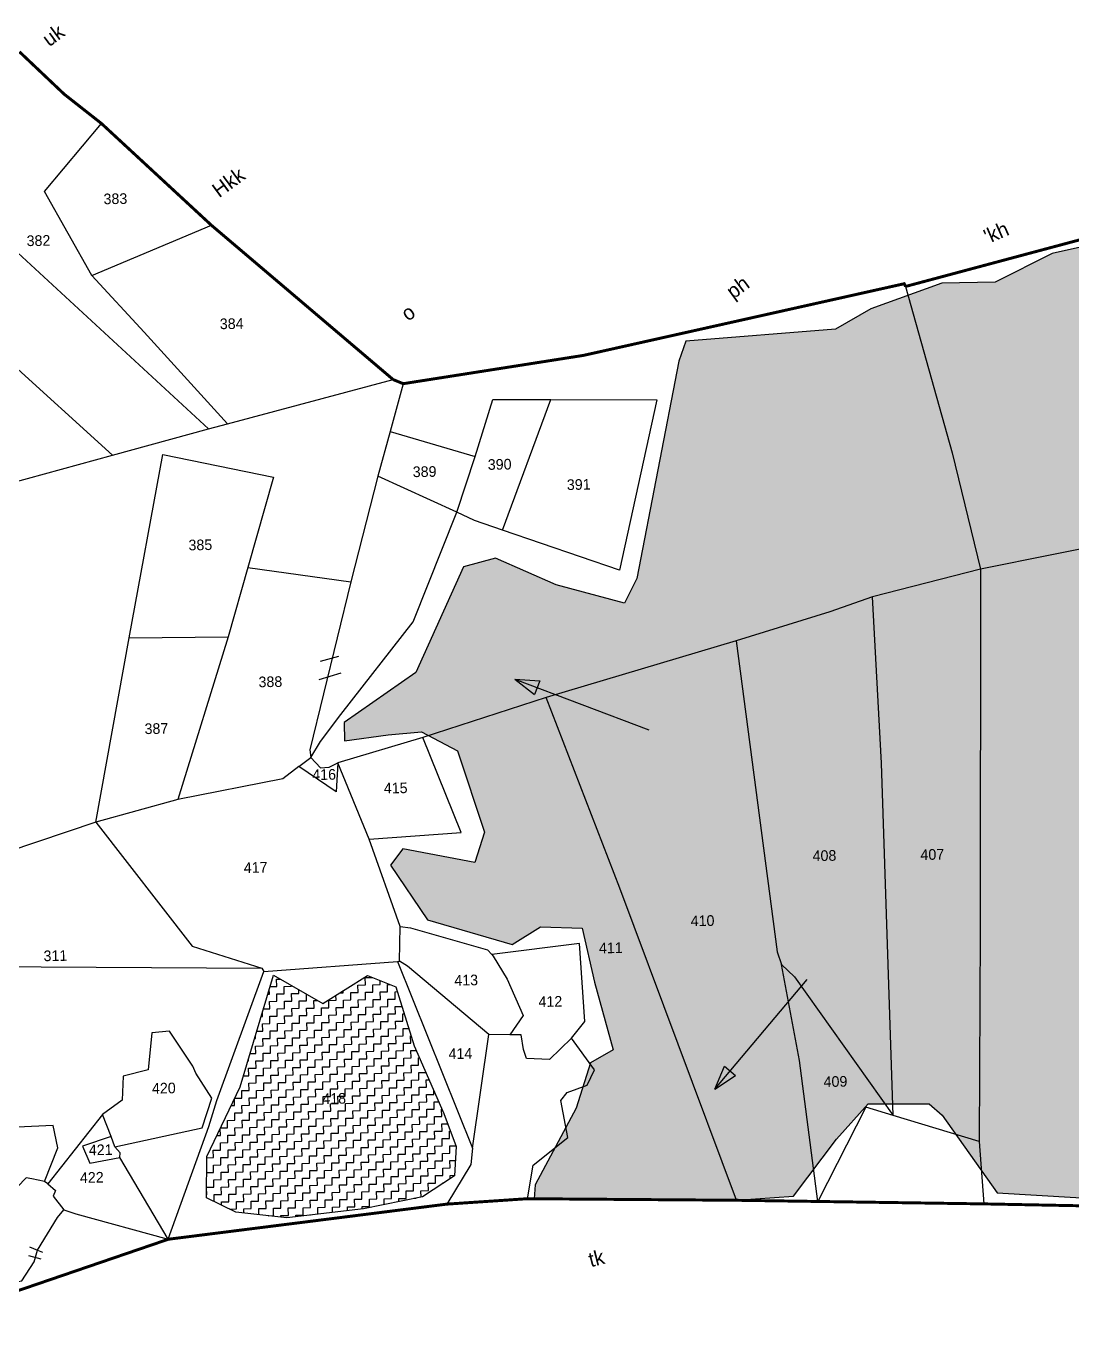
# Model space of a CAD drawing. Header units: metres. Extents: x 286538 to 291003, y 2005547 to 2009330.
# Drawn here: x 288605 to 289349, y 2008047 to 2008972 of the extents above; entities that cross this region are included whole.
import ezdxf
from ezdxf.enums import TextEntityAlignment as Align

# ---------------------------------------------------------------- set-up
doc = ezdxf.new("R2010")
doc.units = ezdxf.units.M
doc.header["$MEASUREMENT"] = 0
for name, color, linetype in [('011', 3, 'Continuous'), ('OFF', 1, 'Continuous'), ('OTHERS', 1, 'Continuous'), ('POLY_HATCH', 12, 'Continuous'), ('POLY_PARCEL', 6, 'Continuous'), ('SYM_ARROW', 1, 'Continuous'), ('TEXT_MAPOUT', 7, 'Continuous'), ('TEXT_PARCEL', 7, 'Continuous'), ('V_BOUND_LINE', 7, 'Continuous')]:
    doc.layers.add(name, color=color, linetype=linetype)
doc.styles.add('TEXT_MAP', font='')
doc.styles.get('TEXT_MAP').set_extended_font_data('Kruti Dev 050')
pattern_1 = [(1.07642, (286319.4183, 2006131.5226), (5.160663, 5.3583067), [5.260413, -5.260413]), (91.07642, (286324.678, 2006131.6214), (-5.3583067, 5.160663), [5.260413, -5.260413])]

# ---------------------------------------------------------------- blocks, each defined once
blk = doc.blocks.new('ARROWASPECT')
h = blk.add_hatch(color=256)
h.paths.add_polyline_path([(2.85, -2.85), (3.72, -1.98), (0, 0)])
h.paths.add_polyline_path([(0, 0), (1.98, -3.72), (2.85, -2.85)])
for points in [[(0, 0), (17.15, -17.15)], [(0, 0), (1.98, -3.72)], [(0, 0), (3.72, -1.98)], [(3.72, -1.98), (1.98, -3.72)]]:
    blk.add_lwpolyline(points)
blk = doc.blocks.new('21014')
at = {"layer": 'POLY_HATCH'}
h = blk.add_hatch(dxfattribs=at)
h.set_pattern_fill('ZIGZAG', color=256, scale=42.083306, angle=1.07642, style=0)
h.set_pattern_definition(pattern_1)
h.paths.add_polyline_path([(289827.18, 2008704.75), (289791.23, 2008869.84), (289712.87, 2008888.88), (289675.07, 2008890.63), (289583.42, 2008874.14), (289515.84, 2008843.33), (289460.12, 2008837.36), (289335.28, 2008809.67), (289294.61, 2008789.21), (289256.86, 2008788.5), (289206.29, 2008770.32), (289181.11, 2008755.89), (289074.53, 2008747.33), (289069.52, 2008732.99), (289039.58, 2008578.15), (289030.88, 2008560.76), (288982.19, 2008573.79), (288939.14, 2008592.68), (288916.26, 2008586.5), (288882.37, 2008511.19), (288831.31, 2008475.77), (288831.56, 2008462.64), (288862.64, 2008466.82), (288886.41, 2008468.91), (288912.11, 2008455.44), (288931.27, 2008397.54), (288924.28, 2008376.07), (288873.19, 2008385.78), (288864.38, 2008374.13), (288890.56, 2008335.23), (288950.83, 2008317.49), (288971.12, 2008330.18), (289000.7, 2008329.09), (289009.63, 2008290.69), (289022.86, 2008242.52), (289006.61, 2008233.19), (288996.54, 2008201), (288967.19, 2008146.29), (288966.57, 2008136.49), (289110.61, 2008135.4), (289151.26, 2008138.26), (289181.7, 2008179.04), (289204.22, 2008204.08), (289247.73, 2008204.08), (289256.92, 2008196.04), (289296.25, 2008140.69), (289380.1, 2008135.7), (289453.92, 2008139.55), (289535.89, 2008146.83), (289566.32, 2008144.12), (289592.85, 2008130.67), (289619.26, 2008126.31), (289786.1, 2008162.65), (289807.74, 2008175.9), (289828.92, 2008184.5), (289853.69, 2008177.58), (289881.19, 2008157.68), (290095.5, 2008081.22), (290166.57, 2008087.45), (290200.1, 2008051.15), (290209.22, 2008046.57), (290295.16, 2008125.14), (290356.51, 2008181.27), (290393.08, 2008245.14), (290432.62, 2008294.69), (290423.21, 2008300.14), (290335.88, 2008403.54), (290276.86, 2008441.82), (290247.5, 2008474.91), (290153.66, 2008531.41), (290040.81, 2008594.12), (289919.42, 2008645.76), (289854.54, 2008690.5)])
h = blk.add_hatch(dxfattribs=at)
h.set_pattern_fill('ZIGZAG', color=256, scale=42.083306, angle=1.07642, style=0)
h.set_pattern_definition(pattern_1)
h.paths.add_polyline_path([(288757.23, 2008216.12), (288733.55, 2008166.47), (288733.33, 2008137.26), (288754.29, 2008126.89), (288790.51, 2008122.96), (288845.01, 2008129.36), (288887.15, 2008137.84), (288909.94, 2008152.88), (288911.09, 2008173.65), (288902.19, 2008197.32), (288881.29, 2008245.35), (288868.19, 2008287.39), (288848.04, 2008295.47), (288816.11, 2008275.65), (288781.11, 2008295.75)])
at = {"layer": 'OFF'}
blk.add_lwpolyline([(288836.04, 2008575.91), (288806.98, 2008456.16), (288807.52, 2008450.82)], dxfattribs=at)
at = {"layer": 'OTHERS'}
for points in [[(288814.58, 2008519.25), (288827.48, 2008522.92)], [(288813.67, 2008506.26), (288829.23, 2008511.13)], [(288607.42, 2008102.16), (288612.99, 2008099.9), (288616.69, 2008098.39)], [(288615.74, 2008093.39), (288607.02, 2008095.85)]]:
    blk.add_lwpolyline(points, dxfattribs=at)
at = {"layer": 'POLY_HATCH'}
blk.add_lwpolyline([(289460.12, 2008837.36), (289335.28, 2008809.67), (289294.61, 2008789.21), (289256.86, 2008788.5), (289206.29, 2008770.32), (289181.11, 2008755.89), (289074.53, 2008747.33), (289069.52, 2008732.99), (289039.58, 2008578.15), (289030.88, 2008560.76), (288982.19, 2008573.79), (288939.14, 2008592.68), (288916.26, 2008586.5), (288882.37, 2008511.19), (288831.31, 2008475.77), (288831.56, 2008462.64), (288862.64, 2008466.82), (288886.41, 2008468.91), (288912.11, 2008455.44), (288931.27, 2008397.54), (288924.28, 2008376.07), (288873.19, 2008385.78), (288864.38, 2008374.13), (288890.56, 2008335.23), (288950.83, 2008317.49), (288971.12, 2008330.18), (289000.7, 2008329.09), (289009.63, 2008290.69), (289022.86, 2008242.52), (289006.61, 2008233.19), (288996.54, 2008201), (288967.19, 2008146.29), (288966.57, 2008136.49), (289110.61, 2008135.4), (289151.26, 2008138.26), (289181.7, 2008179.04), (289204.22, 2008204.08), (289247.73, 2008204.08), (289256.92, 2008196.04), (289296.25, 2008140.69), (289380.1, 2008135.7)], dxfattribs=at)
blk.add_lwpolyline([(288733.33, 2008137.26), (288733.55, 2008166.47), (288757.23, 2008216.12), (288781.11, 2008295.75), (288816.11, 2008275.65), (288848.04, 2008295.47), (288868.19, 2008287.39), (288881.29, 2008245.35), (288902.19, 2008197.32), (288911.09, 2008173.65), (288909.94, 2008152.88), (288887.15, 2008137.84), (288845.01, 2008129.36), (288790.51, 2008122.96), (288754.29, 2008126.89)], close=True, dxfattribs=at)
at = {"layer": 'POLY_PARCEL'}
for points in [[(288651.69, 2008793.91), (288618.17, 2008853.76), (288658.6, 2008902.24)], [(288533.74, 2008874.98), (288549.55, 2008866.33), (288558.81, 2008847.29), (288734.88, 2008684.75)], [(288444.94, 2008833.04), (288515.77, 2008802.7), (288666.45, 2008665.99)], [(288651.69, 2008793.91), (288736.89, 2008829.76)], [(288748.3, 2008688.43), (288689.11, 2008753.7), (288651.69, 2008793.91)], [(289230.98, 2008786.2), (289264.17, 2008667.6), (289284.29, 2008584.82)], [(288748.3, 2008688.43), (288866.24, 2008719.86)], [(288873.37, 2008716.95), (288863.98, 2008682.8)], [(288924.53, 2008664.99), (288937.13, 2008705.66), (288978.37, 2008705.63)], [(288943.99, 2008612.71), (288978.37, 2008705.63)], [(288978.37, 2008705.63), (289053.93, 2008705.57), (289027.35, 2008584.14), (288943.99, 2008612.71)], [(288666.45, 2008665.99), (288734.88, 2008684.75)], [(288734.88, 2008684.75), (288748.3, 2008688.43)], [(288863.98, 2008682.8), (288855.24, 2008651.04)], [(288863.98, 2008682.8), (288924.53, 2008664.99)], [(288521.05, 2008626.13), (288666.45, 2008665.99)], [(288678.36, 2008535.94), (288702.36, 2008666.62)], [(288702.36, 2008666.62), (288781.04, 2008650.47), (288762.83, 2008586.09)], [(288911.53, 2008625.45), (288924.53, 2008664.99)], [(289568.6, 2008652.66), (289440.1, 2008616.17), (289284.29, 2008584.82)], [(288855.24, 2008651.04), (288836.04, 2008575.91)], [(288911.53, 2008625.45), (288855.24, 2008651.04)], [(288807.52, 2008450.82), (288814.51, 2008462.02), (288829.03, 2008481.37), (288880.55, 2008547.43), (288911.53, 2008625.45)], [(288943.99, 2008612.71), (288924.01, 2008619.58), (288911.53, 2008625.45)], [(288762.83, 2008586.09), (288748.89, 2008536.78)], [(288762.83, 2008586.09), (288836.04, 2008575.91)], [(289284.29, 2008584.82), (289207.34, 2008565.14)], [(289284.29, 2008584.82), (289283.97, 2008326.92), (289283.35, 2008177.31)], [(289207.34, 2008565.14), (289177.12, 2008554.37), (289110.27, 2008533.92)], [(289222.17, 2008195.85), (289213.7, 2008446.74), (289207.34, 2008565.14)], [(288654.7, 2008404.75), (288678.36, 2008535.94)], [(288678.36, 2008535.94), (288748.89, 2008536.78)], [(288748.89, 2008536.78), (288713, 2008420.72)], [(289110.27, 2008533.92), (288975.11, 2008493.46)], [(289110.27, 2008533.92), (289139.46, 2008312.25), (289142.65, 2008303.41)], [(288975.11, 2008493.46), (288887.28, 2008464.93)], [(289110.61, 2008135.4), (289027.49, 2008357.66), (288975.11, 2008493.46)], [(288887.28, 2008464.93), (288826.81, 2008446.86)], [(288849.14, 2008392.55), (288914.7, 2008397.21), (288887.28, 2008464.93)], [(288799, 2008444.42), (288807.52, 2008450.82)], [(288807.52, 2008450.82), (288814.39, 2008443.27), (288820.62, 2008443.87), (288826.81, 2008446.86)], [(288799, 2008444.42), (288787.64, 2008435.57), (288713, 2008420.72)], [(288826.81, 2008446.86), (288825.76, 2008426.2), (288799, 2008444.42)], [(288849.14, 2008392.55), (288826.81, 2008446.86)], [(288713, 2008420.72), (288654.7, 2008404.75)], [(288654.7, 2008404.75), (288591.91, 2008383.58)], [(288654.7, 2008404.75), (288723.22, 2008316.26), (288772.86, 2008300.64)], [(288871.28, 2008330.35), (288849.14, 2008392.55)], [(288870.7, 2008305.65), (288871.28, 2008330.35)], [(288871.28, 2008330.35), (288878.66, 2008329.44), (288933.36, 2008313.66), (288936.42, 2008310.32)], [(288993.24, 2008250.84), (289002.75, 2008262.74), (288998.81, 2008318.35), (288936.42, 2008310.32)], [(288936.42, 2008310.32), (288937.38, 2008309.27), (288947.42, 2008292.91), (288958.68, 2008267.11), (288949.21, 2008253.28)], [(288464.03, 2008223.93), (288574.07, 2008212.82), (288576.07, 2008301.91), (288772.86, 2008300.64)], [(288772.86, 2008300.64), (288774.22, 2008298.3)], [(288774.22, 2008298.3), (288869.38, 2008305.55)], [(288869.38, 2008305.55), (288870.7, 2008305.65)], [(288869.38, 2008305.55), (288922.62, 2008172.59)], [(288934.23, 2008253.52), (288876.54, 2008302.08), (288870.7, 2008305.65)], [(289168.53, 2008134.56), (289155.39, 2008234.99), (289142.65, 2008303.41)], [(289142.65, 2008303.41), (289151.98, 2008294.43), (289222.17, 2008195.85)], [(288706.19, 2008107.65), (288734.98, 2008187.87), (288740.67, 2008206.37), (288774.22, 2008298.3)], [(288668.21, 2008173.52), (288730.25, 2008187.03), (288737.21, 2008208.17), (288725.84, 2008225.82), (288723.64, 2008231.03), (288707.14, 2008255.94), (288694.54, 2008254.65), (288691.89, 2008228.33), (288674.1, 2008223.8), (288673.37, 2008206.71), (288659.37, 2008196.47)], [(288922.62, 2008172.59), (288934.23, 2008253.52)], [(288949.21, 2008253.28), (288934.23, 2008253.52)], [(288993.24, 2008250.84), (288977.49, 2008235.57), (288961.18, 2008236.31), (288958.96, 2008242.84), (288957.45, 2008253.31), (288949.21, 2008253.28)], [(288961.78, 2008136.52), (288965.76, 2008160.49), (288990.62, 2008180.13), (288985.66, 2008206.56), (288990.02, 2008212.16), (289004.38, 2008217.42), (289009.43, 2008228.29), (288993.24, 2008250.84)], [(289222.17, 2008195.85), (289202.73, 2008201.74), (289168.53, 2008134.56)], [(288659.37, 2008196.47), (288620.35, 2008147.14)], [(288665.4, 2008180.8), (288659.37, 2008196.47)], [(289283.35, 2008177.31), (289222.17, 2008195.85)], [(288618.11, 2008148.85), (288627.65, 2008172.67), (288624.2, 2008188.63), (288465.23, 2008181.21)], [(288665.4, 2008180.8), (288645.07, 2008173.87), (288650.29, 2008161.88), (288671.77, 2008165.97)], [(288668.21, 2008173.52), (288665.4, 2008180.8)], [(288671.77, 2008165.97), (288671.97, 2008169.12), (288668.21, 2008173.52)], [(288922.62, 2008172.59), (288921.53, 2008160.83), (288904.44, 2008132.67)], [(289283.35, 2008177.31), (289286.58, 2008132.83)], [(288706.19, 2008107.65), (288671.77, 2008165.97)], [(288618.11, 2008148.85), (288609.14, 2008150.79), (288604.92, 2008151.5), (288567.54, 2008112.71), (288515.85, 2008095.36)], [(288620.35, 2008147.14), (288618.11, 2008148.85)], [(288620.35, 2008147.14), (288625.96, 2008142.25), (288624.19, 2008138.28), (288631.73, 2008128.7)], [(288595.66, 2008069.82), (288599.21, 2008077.58), (288601.83, 2008078.15), (288610.78, 2008091.45), (288612.99, 2008099.9), (288627.27, 2008123.02), (288631.73, 2008128.7)], [(288631.73, 2008128.7), (288640.46, 2008125.71), (288706.19, 2008107.65)]]:
    blk.add_lwpolyline(points, dxfattribs=at)
at = {"layer": 'V_BOUND_LINE', "const_width": 2.1}
for points in [[(288658.6, 2008902.24), (288632.08, 2008923.12), (288600.23, 2008953.31)], [(289690.44, 2008912.49), (289670.49, 2008919.34), (289541.57, 2008869.41), (289230.98, 2008786.2)], [(288736.89, 2008829.76), (288658.6, 2008902.24)], [(288866.24, 2008719.86), (288736.89, 2008829.76)], [(289230.98, 2008786.2), (289229.96, 2008788.14), (289001.66, 2008737.1), (288873.37, 2008716.95)], [(288873.37, 2008716.95), (288866.24, 2008719.86)], [(288706.19, 2008107.65), (288904.44, 2008132.67)], [(288904.44, 2008132.67), (288961.78, 2008136.52)], [(288961.78, 2008136.52), (289110.61, 2008135.4)], [(289110.61, 2008135.4), (289168.53, 2008134.56)], [(289168.53, 2008134.56), (289286.58, 2008132.83)], [(289286.58, 2008132.83), (289619.26, 2008126.31)], [(288595.66, 2008069.82), (288706.19, 2008107.65)]]:
    blk.add_lwpolyline(points, dxfattribs=at)
at = {"layer": 'SYM_ARROW', "xscale": 4.208330594364702, "yscale": 4.208330594364702, "zscale": 4.208330594364702}
for p, rotation in [((288952.82, 2008506.52), 24.27500870555304), ((289095.1, 2008214.55), 94.83497387737668)]:
    blk.add_blockref('ARROWASPECT', p, dxfattribs=dict(at, rotation=rotation))
at = {"layer": 'TEXT_MAPOUT', "style": 'TEXT_MAP'}
for s, height, rotation, p in [('uk', 10.521, 36.29708, (288621.42, 2008956.47)), ('Hkk', 10.521, 36.29708, (288742.35, 2008848.96)), ("'kh", 10.521, 23.77377, (289289.53, 2008816.22)), ('ph', 10.521, 36.29708, (289108.26, 2008776.81)), ('o', 10.52, 36.29708, (288876.79, 2008761)), ('tk', 10.521, 14.08017, (289006.86, 2008087.7))]:
    blk.add_text(s, height=height, rotation=rotation, dxfattribs=at).set_placement(p)
at = {"layer": 'TEXT_PARCEL', "style": 'TEXT_MAP'}
for s, p in [('383', (288668.52, 2008848.67)), ('382', (288613.77, 2008818.87)), ('384', (288751.28, 2008759.7)), ('390', (288942.02, 2008659.51)), ('389', (288888.6, 2008654.33)), ('391', (288998.3, 2008645.18)), ('385', (288728.99, 2008602.17)), ('388', (288778.84, 2008504.69)), ('387', (288697.72, 2008471.34)), ('416', (288817.1, 2008438.6)), ('415', (288868.01, 2008428.96)), ('408', (289173.21, 2008380.87)), ('407', (289249.98, 2008381.71)), ('417', (288768.35, 2008372.44)), ('410', (289086.45, 2008334.5)), ('411', (289021.15, 2008315.16)), ('311', (288625.81, 2008309.6)), ('413', (288918.2, 2008292.21)), ('412', (288978.12, 2008277.03)), ('414', (288914.07, 2008239.87)), ('420', (288702.99, 2008215.27)), ('409', (289181.04, 2008220)), ('418', (288824.26, 2008207.9)), ('421', (288658.04, 2008171.41)), ('422', (288651.71, 2008151.75))]:
    blk.add_text(s, height=7.575, rotation=1.07642, dxfattribs=at).set_placement(p, align=Align.MIDDLE)

msp = doc.modelspace()

# ---------------------------------------------------------------- block references
at = {"layer": '011'}
msp.add_blockref('21014', (0, 0), dxfattribs=at)

doc.saveas('drawing.dxf')
